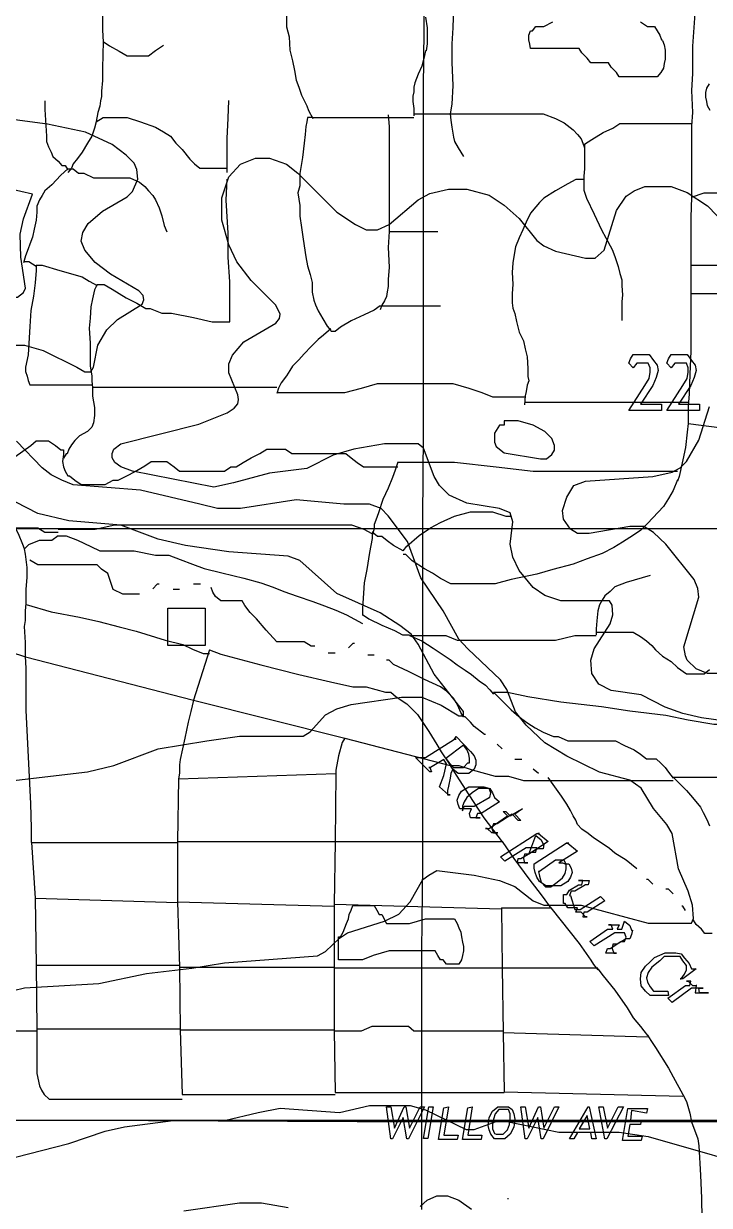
# Model space of a CAD drawing. Extents: x -0.82 to 6.83, y -0.63 to 7.9.
# Drawn here: x 0.054 to 0.463, y 6.364 to 7.069 of the extents above; entities that cross this region are included whole.
import ezdxf

# ---------------------------------------------------------------- set-up
doc = ezdxf.new("R2010")
doc.units = 0
for name, color, linetype in [('Grid', 7, 'CONTINUOUS'), ('Labels', 7, 'CONTINUOUS'), ('roads', 7, 'CONTINUOUS'), ('topo', 7, 'CONTINUOUS'), ('topo_grid', 7, 'CONTINUOUS'), ('water', 7, 'CONTINUOUS'), ('white', 7, 'CONTINUOUS')]:
    doc.layers.add(name, color=color, linetype=linetype)

msp = doc.modelspace()

# ---------------------------------------------------------------- linework, layer by layer
at = {"layer": 'Grid', "color": 1}
for points in [[(0.045704, 6.414713), (0.039377, 6.623496), (0.032523, 6.832834), (0.03674, 7.043204), (0.040958, 7.253045), (0.251861, 7.248283), (0.463291, 7.242991), (0.663648, 7.239816), (0.863478, 7.236112), (0.866642, 7.030504), (0.869277, 6.82487), (0.872441, 6.619236), (0.875077, 6.413602), (0.667866, 6.413602), (0.460654, 6.413602), (0.252915, 6.413602)], [(0.429547, 6.867627), (0.431656, 6.864981), (0.432182, 6.861806), (0.431127, 6.857573), (0.429018, 6.85281), (0.421637, 6.841698), (0.434291, 6.841698), (0.434291, 6.837994), (0.414784, 6.837994), (0.414784, 6.837994), (0.424275, 6.85281), (0.42691, 6.857044), (0.427437, 6.860748), (0.427437, 6.863394), (0.426384, 6.866039), (0.424802, 6.866039), (0.422693, 6.866039), (0.41953, 6.866039), (0.417421, 6.863394), (0.414786, 6.866039), (0.415839, 6.868685), (0.417421, 6.871331), (0.420056, 6.871331), (0.422691, 6.871331), (0.426909, 6.871331)], [(0.452219, 6.867627), (0.454328, 6.864981), (0.454854, 6.861806), (0.453801, 6.857573), (0.451692, 6.85281), (0.444311, 6.841698), (0.456965, 6.841698), (0.456965, 6.837994), (0.437456, 6.837994), (0.437456, 6.837994), (0.446946, 6.85281), (0.449584, 6.857044), (0.45011, 6.860748), (0.45011, 6.863394), (0.449055, 6.866039), (0.447473, 6.866039), (0.445364, 6.866039), (0.4422, 6.866039), (0.440091, 6.863394), (0.437456, 6.866039), (0.438509, 6.868685), (0.440091, 6.871331), (0.442726, 6.871331), (0.445364, 6.871331), (0.449582, 6.871331)], [(0.04834, 5.582731), (0.047285, 5.790984), (0.046758, 5.998709), (0.046231, 6.20646), (0.045704, 6.414713), (0.252915, 6.414713), (0.460654, 6.414713), (0.667866, 6.414713), (0.875078, 6.414713), (0.875604, 6.207518), (0.876131, 6.000825), (0.877187, 5.79363), (0.87824, 5.586938), (0.670501, 5.586938), (0.463289, 5.586938), (0.25555, 5.586938)]]:
    msp.add_lwpolyline(points, close=True, dxfattribs=at)
at = {"layer": 'Labels', "color": 6}
for points in [[(0.311969, 6.643551), (0.320405, 6.634555), (0.322514, 6.63191), (0.32357, 6.629264), (0.32357, 6.626618), (0.322514, 6.623972), (0.319351, 6.621326), (0.316188, 6.621326), (0.313024, 6.621326), (0.309861, 6.623972), (0.308805, 6.621326), (0.308278, 6.61868), (0.307223, 6.613918), (0.306696, 6.611272), (0.306696, 6.608626), (0.307223, 6.608626), (0.308278, 6.608626), (0.307223, 6.608626), (0.301951, 6.613389), (0.304586, 6.620268), (0.306168, 6.627147), (0.304586, 6.629793), (0.296677, 6.62503), (0.296151, 6.62503), (0.296151, 6.62503), (0.295624, 6.62503), (0.295624, 6.62503), (0.296151, 6.62503), (0.297206, 6.622385), (0.296151, 6.622385), (0.287715, 6.630851), (0.28877, 6.630851), (0.290352, 6.630851), (0.291405, 6.630851), (0.292459, 6.630851), (0.293514, 6.630851), (0.310913, 6.641964), (0.311441, 6.641964), (0.311968, 6.641964), (0.311968, 6.641964), (0.311968, 6.641964), (0.311441, 6.641964), (0.310915, 6.641964)], [(0.305642, 6.630375), (0.307751, 6.627729), (0.310386, 6.625083), (0.313021, 6.625083), (0.316185, 6.625083), (0.31882, 6.627729), (0.319873, 6.627729), (0.319873, 6.630375), (0.319347, 6.633021), (0.318291, 6.635667), (0.316182, 6.638313)], [(0.332004, 6.612436), (0.333586, 6.60979), (0.334639, 6.607145), (0.337803, 6.604499), (0.337803, 6.604499), (0.32673, 6.59762), (0.325677, 6.59762), (0.324622, 6.59762), (0.323568, 6.594974), (0.324622, 6.594974), (0.325677, 6.594974), (0.326204, 6.594974), (0.325151, 6.594974), (0.322515, 6.594974), (0.320933, 6.594974), (0.320407, 6.594974), (0.319878, 6.59762), (0.320933, 6.600265), (0.319351, 6.600265), (0.317769, 6.600265), (0.31566, 6.600265), (0.314078, 6.600265), (0.313022, 6.602911), (0.312496, 6.605557), (0.313549, 6.608203), (0.315131, 6.610849), (0.319349, 6.613495), (0.323567, 6.613495), (0.328312, 6.613495)], [(0.316714, 6.601879), (0.318823, 6.601879), (0.322514, 6.601879), (0.331477, 6.607171), (0.332003, 6.607171), (0.33253, 6.609817), (0.33253, 6.609817), (0.331477, 6.612463), (0.328841, 6.612463), (0.32515, 6.612463), (0.321459, 6.609817), (0.318296, 6.607171), (0.316714, 6.604525), (0.315658, 6.601879), (0.315658, 6.599234)], [(0.351512, 6.600318), (0.346767, 6.597143), (0.350457, 6.593439), (0.348875, 6.593439), (0.345184, 6.597143), (0.336221, 6.591323), (0.334639, 6.591323), (0.334112, 6.591323), (0.333056, 6.588677), (0.334112, 6.586031), (0.335165, 6.586031), (0.336747, 6.586031), (0.335165, 6.586031), (0.333056, 6.586031), (0.330421, 6.588677), (0.329895, 6.588677), (0.329368, 6.588677), (0.329368, 6.588677), (0.329895, 6.588677), (0.330948, 6.588677), (0.331474, 6.588677), (0.342546, 6.596085), (0.339911, 6.598731), (0.341493, 6.598731), (0.344128, 6.596085), (0.349401, 6.59926)], [(0.359421, 6.584496), (0.362584, 6.58185), (0.36364, 6.579205), (0.364166, 6.579205), (0.36364, 6.576559), (0.362584, 6.576559), (0.361531, 6.576559), (0.360475, 6.576559), (0.354675, 6.573384), (0.353622, 6.573384), (0.352567, 6.573384), (0.35204, 6.570738), (0.352567, 6.568092), (0.353622, 6.568092), (0.354675, 6.568092), (0.353622, 6.568092), (0.350987, 6.568092), (0.349405, 6.568092), (0.348349, 6.568092), (0.348349, 6.568092), (0.348876, 6.570738), (0.349402, 6.570738), (0.350458, 6.570738), (0.356784, 6.574442), (0.358366, 6.574442), (0.359422, 6.574442), (0.359948, 6.577088), (0.359948, 6.577088), (0.359422, 6.577088), (0.356784, 6.577088), (0.353621, 6.577088), (0.340967, 6.56915), (0.338331, 6.571796), (0.359948, 6.585555), (0.360475, 6.585555), (0.361001, 6.585555), (0.361531, 6.585555), (0.361531, 6.585555), (0.361001, 6.585555), (0.360475, 6.585555), (0.361001, 6.585555), (0.366801, 6.580792), (0.366801, 6.580792), (0.355203, 6.573384)], [(0.37682, 6.567616), (0.378929, 6.567616), (0.380511, 6.56497), (0.38104, 6.562324), (0.379985, 6.559678), (0.378402, 6.557033), (0.374184, 6.554387), (0.369967, 6.554387), (0.365221, 6.554387), (0.361531, 6.557033), (0.359949, 6.559678), (0.358894, 6.562324), (0.358367, 6.56497), (0.358367, 6.567616), (0.377348, 6.579787), (0.377874, 6.579787), (0.378401, 6.579787), (0.37893, 6.579787), (0.37893, 6.579787), (0.378401, 6.579787), (0.377348, 6.579787), (0.378401, 6.579787), (0.384201, 6.575024), (0.384201, 6.575024), (0.373129, 6.568145), (0.375238, 6.568145)], [(0.362584, 6.556556), (0.365219, 6.55391), (0.368383, 6.55391), (0.372074, 6.556556), (0.375237, 6.559202), (0.376819, 6.561848), (0.377346, 6.564494), (0.377346, 6.56714), (0.37629, 6.569785), (0.375237, 6.569785), (0.374181, 6.569785), (0.372602, 6.569785), (0.37102, 6.569785), (0.36153, 6.562906), (0.361001, 6.562906), (0.361001, 6.562906), (0.36153, 6.56026)], [(0.382619, 6.540205), (0.385783, 6.540205), (0.39791, 6.548143), (0.400545, 6.545497), (0.400545, 6.545497), (0.39, 6.538618), (0.388945, 6.538618), (0.387892, 6.538618), (0.387365, 6.535972), (0.387892, 6.535972), (0.388945, 6.535972), (0.39, 6.535972), (0.388945, 6.535972), (0.386309, 6.538618), (0.384201, 6.538618), (0.383674, 6.538618), (0.383148, 6.538618), (0.384201, 6.541263), (0.382092, 6.541263), (0.379983, 6.541263), (0.378401, 6.541263), (0.376819, 6.543909), (0.375763, 6.543909), (0.375763, 6.546555), (0.375763, 6.549201), (0.376819, 6.549201), (0.377872, 6.549201), (0.379454, 6.551847), (0.384726, 6.555022), (0.385782, 6.555022), (0.386835, 6.555022), (0.387364, 6.557668), (0.386835, 6.557668), (0.385782, 6.557668), (0.384726, 6.557668), (0.385782, 6.557668), (0.388417, 6.557668), (0.389999, 6.557668), (0.391052, 6.557668), (0.391052, 6.557668), (0.390526, 6.555022), (0.389473, 6.555022), (0.388944, 6.555022), (0.382617, 6.551318), (0.381037, 6.551318), (0.380508, 6.551318), (0.379455, 6.548672), (0.379455, 6.548672), (0.379981, 6.548672)], [(0.41215, 6.533352), (0.415313, 6.530706), (0.416369, 6.528061), (0.416895, 6.528061), (0.416369, 6.525415), (0.415313, 6.522769), (0.414786, 6.522769), (0.413204, 6.522769), (0.407927, 6.519594), (0.406345, 6.519594), (0.405289, 6.519594), (0.404763, 6.516948), (0.405816, 6.514302), (0.406345, 6.514302), (0.407403, 6.514302), (0.406345, 6.514302), (0.403707, 6.514302), (0.402125, 6.514302), (0.401596, 6.514302), (0.401069, 6.514302), (0.402125, 6.516948), (0.402651, 6.516948), (0.403704, 6.516948), (0.410036, 6.521181), (0.411089, 6.521181), (0.412145, 6.521181), (0.413198, 6.523827), (0.412145, 6.526473), (0.409507, 6.526473), (0.40634, 6.526473), (0.394213, 6.518536), (0.391578, 6.521181), (0.402123, 6.52859), (0.403176, 6.52859), (0.404232, 6.52859), (0.405285, 6.52859), (0.404232, 6.531236), (0.403703, 6.531236), (0.40265, 6.531236), (0.403703, 6.531236), (0.40634, 6.531236), (0.407923, 6.531236), (0.408454, 6.531236), (0.408981, 6.531236), (0.407923, 6.52859), (0.410563, 6.52859)], [(0.445893, 6.513853), (0.448002, 6.511207), (0.450637, 6.508032), (0.452219, 6.504857), (0.453801, 6.504857), (0.454854, 6.504857), (0.446946, 6.499036), (0.445364, 6.499036), (0.445891, 6.499036), (0.447999, 6.501682), (0.449055, 6.504328), (0.449055, 6.506973), (0.446946, 6.509619), (0.445364, 6.512265), (0.443255, 6.512265), (0.438512, 6.512265), (0.435877, 6.512265), (0.433239, 6.509619), (0.428494, 6.505915), (0.426385, 6.50274), (0.425332, 6.499565), (0.425859, 6.496919), (0.427441, 6.494273), (0.429549, 6.491628), (0.432185, 6.491628), (0.435348, 6.491628), (0.437986, 6.491628), (0.438512, 6.488982), (0.434294, 6.488982), (0.430604, 6.488982), (0.42744, 6.488982), (0.424805, 6.491628), (0.422167, 6.494803), (0.421641, 6.499036), (0.422167, 6.50274), (0.424805, 6.506444), (0.42744, 6.50909), (0.430076, 6.511736), (0.436403, 6.514382), (0.439566, 6.514382), (0.44273, 6.514382)], [(0.454329, 6.490649), (0.456964, 6.490649), (0.458546, 6.490649), (0.461182, 6.490649), (0.461708, 6.490649), (0.462235, 6.490649), (0.462235, 6.490649), (0.461179, 6.490649), (0.460126, 6.490649), (0.45907, 6.490649), (0.458017, 6.490649), (0.456962, 6.490649), (0.456435, 6.493294), (0.456435, 6.493294), (0.458017, 6.493294), (0.45907, 6.493294), (0.458544, 6.493294), (0.457491, 6.493294), (0.455382, 6.493294), (0.45222, 6.493294), (0.440621, 6.484828), (0.437986, 6.487474), (0.44853, 6.494882), (0.450112, 6.494882), (0.451168, 6.494882), (0.451694, 6.497528), (0.450639, 6.497528), (0.450112, 6.497528), (0.449059, 6.497528), (0.450112, 6.497528), (0.452747, 6.494882), (0.45433, 6.494882), (0.455385, 6.494882), (0.455385, 6.494882), (0.454859, 6.494882)], [(0.292986, 6.422624), (0.283496, 6.403574), (0.28244, 6.403574), (0.280332, 6.416274), (0.274004, 6.403574), (0.272951, 6.403574), (0.270313, 6.422624), (0.272951, 6.422624), (0.27506, 6.409924), (0.280859, 6.422624), (0.281915, 6.422624), (0.284023, 6.409924), (0.29035, 6.422624)], [(0.295095, 6.403654), (0.29246, 6.403654), (0.295623, 6.422704), (0.298258, 6.422704)], [(0.307222, 6.422624), (0.304584, 6.405691), (0.31302, 6.405691), (0.312494, 6.403045), (0.301422, 6.403045), (0.304585, 6.422095)], [(0.321462, 6.422624), (0.318821, 6.405691), (0.327261, 6.405691), (0.326735, 6.403045), (0.315657, 6.403045), (0.318821, 6.422095)], [(0.345188, 6.421037), (0.346241, 6.418391), (0.346768, 6.415216), (0.346241, 6.410453), (0.344132, 6.40622), (0.34097, 6.403574), (0.336751, 6.403574), (0.334643, 6.403574), (0.332534, 6.40622), (0.331478, 6.408866), (0.330952, 6.411512), (0.331478, 6.416274), (0.333587, 6.419978), (0.336751, 6.422624), (0.340441, 6.422624), (0.343079, 6.422624)], [(0.335697, 6.406273), (0.337279, 6.406273), (0.339914, 6.406273), (0.34255, 6.408919), (0.343605, 6.412094), (0.344132, 6.415798), (0.344132, 6.418444), (0.343079, 6.42109), (0.342023, 6.42109), (0.339914, 6.42109), (0.337279, 6.42109), (0.33517, 6.418444), (0.334115, 6.415269), (0.333588, 6.412094), (0.333588, 6.409448), (0.334644, 6.406802)], [(0.373132, 6.422624), (0.363641, 6.403574), (0.362588, 6.403574), (0.360479, 6.416274), (0.354152, 6.403574), (0.353096, 6.403574), (0.350461, 6.422624), (0.353096, 6.422624), (0.355205, 6.409924), (0.361005, 6.422624), (0.362058, 6.422624), (0.364169, 6.409924), (0.370495, 6.422624)], [(0.391058, 6.422624), (0.395276, 6.403574), (0.392641, 6.403574), (0.392112, 6.407278), (0.384204, 6.407278), (0.382095, 6.403574), (0.37946, 6.403574), (0.390532, 6.422624)], [(0.411621, 6.422624), (0.401603, 6.403574), (0.400547, 6.403574), (0.396858, 6.422624), (0.399493, 6.422624), (0.402128, 6.409924), (0.408455, 6.422624)], [(0.416366, 6.420508), (0.415837, 6.414687), (0.422164, 6.414687), (0.421637, 6.412041), (0.415311, 6.412041), (0.414258, 6.405162), (0.422693, 6.405162), (0.422167, 6.402516), (0.411093, 6.402516), (0.414257, 6.421566), (0.425856, 6.421566), (0.425329, 6.41892)], [(0.390004, 6.417359), (0.385258, 6.409421), (0.391585, 6.409421)]]:
    msp.add_lwpolyline(points, close=True, dxfattribs=at)
at = {"layer": 'roads', "color": 7}
for points in [[(0.214953, 7.153403), (0.21548, 7.149699), (0.214426, 7.142291), (0.213899, 7.132766), (0.212844, 7.122712), (0.212317, 7.113187), (0.211263, 7.105249), (0.210735, 7.095195), (0.210735, 7.087258), (0.210735, 7.079849), (0.210735, 7.076145), (0.210735, 7.071912), (0.210735, 7.06662), (0.212317, 7.060799), (0.212844, 7.052862), (0.214426, 7.046512), (0.21548, 7.040691), (0.216535, 7.03487), (0.218117, 7.030637), (0.219698, 7.025874), (0.22128, 7.022699), (0.222862, 7.019524), (0.223916, 7.016878), (0.226553, 7.012116)], [(0.298787, 7.150758), (0.299314, 7.144937), (0.299314, 7.140703), (0.29984, 7.136999), (0.300369, 7.133295), (0.301422, 7.130649), (0.304058, 7.123241), (0.306166, 7.11742), (0.307222, 7.112128), (0.308804, 7.108424), (0.309331, 7.103133), (0.309857, 7.100487), (0.310384, 7.100487), (0.310384, 7.097841), (0.310913, 7.089903), (0.310384, 7.078262), (0.309857, 7.066091), (0.309331, 7.056566), (0.309331, 7.045453), (0.309857, 7.031695), (0.309331, 7.020583), (0.308275, 7.014762)], [(0.101593, 7.102789), (0.101066, 7.080034), (0.101066, 7.064689), (0.101593, 7.057809)], [(0.454328, 7.086437), (0.454328, 7.077441), (0.452748, 7.055216), (0.452748, 7.038812), (0.452219, 7.028758), (0.452748, 7.015529), (0.452219, 7.007591)], [(0.293512, 7.072441), (0.294565, 7.066091), (0.294565, 7.061328), (0.294565, 7.056566), (0.294038, 7.052333), (0.293512, 7.052333), (0.292985, 7.049687), (0.292456, 7.047041), (0.291403, 7.043337), (0.289294, 7.038574), (0.287185, 7.033283), (0.286659, 7.030637), (0.286659, 7.027991), (0.28613, 7.025345), (0.28613, 7.02217), (0.286659, 7.017937), (0.286659, 7.013703)], [(0.101593, 7.057968), (0.101066, 7.042093), (0.101066, 7.034685), (0.100539, 7.028335), (0.100539, 7.02516), (0.100539, 7.02516), (0.100011, 7.022514), (0.099484, 7.019339), (0.09843, 7.015635), (0.097375, 7.010343)], [(0.101593, 7.057968), (0.105284, 7.055322), (0.111083, 7.052147), (0.115829, 7.049501), (0.118992, 7.049501), (0.121101, 7.049501), (0.124264, 7.049501), (0.126373, 7.049501), (0.128482, 7.049501), (0.1327, 7.052676), (0.137446, 7.055851)], [(0.066794, 7.022646), (0.066794, 7.017355), (0.067321, 7.00783), (0.067848, 7.00148), (0.067848, 6.998305), (0.068903, 6.99513), (0.070485, 6.991955), (0.071539, 6.989309), (0.074703, 6.986663), (0.076812, 6.984017), (0.078921, 6.984017), (0.080502, 6.981371)], [(0.175409, 6.979916), (0.175409, 6.987324), (0.175409, 7.000024), (0.175936, 7.012195), (0.176464, 7.022779)], [(0.097375, 7.009973), (0.101593, 7.012619), (0.104229, 7.012619), (0.10792, 7.012619), (0.115829, 7.012619), (0.123737, 7.009973), (0.1327, 7.006798), (0.137446, 7.004152), (0.141664, 7.001506), (0.144827, 6.997273), (0.148518, 6.993569), (0.153263, 6.987748), (0.155899, 6.985102), (0.159063, 6.982456), (0.161699, 6.982456), (0.166444, 6.982456), (0.171189, 6.982456), (0.175407, 6.982456)], [(0.226553, 7.012619), (0.22339, 7.012619), (0.222862, 7.009973), (0.222335, 7.007327), (0.221808, 7.002564), (0.221281, 6.997273), (0.220226, 6.988806), (0.218644, 6.979281), (0.218644, 6.971873), (0.21759, 6.967639), (0.218644, 6.960231), (0.218644, 6.953881), (0.219699, 6.947002), (0.220753, 6.940123), (0.222335, 6.929539), (0.22339, 6.924248), (0.224971, 6.918956), (0.226026, 6.914194), (0.226026, 6.908373), (0.22708, 6.90361), (0.228135, 6.900964), (0.229717, 6.89726), (0.232353, 6.892498), (0.234989, 6.888264), (0.237098, 6.885619)], [(0.226553, 7.012619), (0.229717, 7.012619), (0.235516, 7.012619), (0.246061, 7.012619), (0.262933, 7.012619), (0.271369, 7.012619), (0.27875, 7.012619), (0.286659, 7.012619)], [(0.27137, 7.014206), (0.271896, 7.007327), (0.271896, 6.953008), (0.271896, 6.944541)], [(0.28666, 7.014735), (0.296151, 7.014735), (0.308277, 7.014735)], [(0.308278, 7.014735), (0.308804, 7.011031), (0.309331, 7.006798), (0.310387, 7.000977), (0.310913, 6.998331), (0.313022, 6.994627), (0.314604, 6.991981), (0.316186, 6.989335)], [(0.308278, 7.014735), (0.314605, 7.014735), (0.332531, 7.014735), (0.349403, 7.014735), (0.363639, 7.014735), (0.37102, 7.012089), (0.376292, 7.009444), (0.381565, 7.00521), (0.3842, 7.002564), (0.386309, 6.999919), (0.387365, 6.997273), (0.388418, 6.994627), (0.388418, 6.991981)], [(0.097375, 7.009973), (0.09632, 7.006269), (0.094739, 7.001506), (0.092103, 6.997273), (0.088939, 6.991981), (0.086303, 6.988277), (0.083667, 6.985102), (0.082612, 6.982456), (0.080503, 6.97981)], [(0.388421, 6.996796), (0.392639, 6.999442), (0.399493, 7.003676), (0.405293, 7.006321), (0.409511, 7.008967), (0.415838, 7.008967), (0.42111, 7.008967), (0.429019, 7.008967), (0.441673, 7.008967), (0.452218, 7.008967)], [(0.452219, 7.007883), (0.452219, 6.998887), (0.452219, 6.975603), (0.452219, 6.96502)], [(0.388421, 6.996796), (0.388421, 6.994151), (0.388421, 6.98833), (0.388421, 6.98198), (0.387895, 6.977746), (0.387895, 6.975101)], [(0.080503, 6.982033), (0.076285, 6.978329), (0.071012, 6.972508), (0.066794, 6.968804), (0.065213, 6.966158), (0.063631, 6.963512), (0.062049, 6.959808), (0.062049, 6.956104), (0.061522, 6.951341), (0.060467, 6.946049), (0.059413, 6.941287), (0.057831, 6.937054), (0.056777, 6.934408), (0.055195, 6.930174), (0.05414, 6.925941)], [(0.080503, 6.982033), (0.083666, 6.982033), (0.08683, 6.979387), (0.089993, 6.979387), (0.095793, 6.976741), (0.100538, 6.976741), (0.106338, 6.976741), (0.110556, 6.976741), (0.11741, 6.976741), (0.12321, 6.974095), (0.126373, 6.971449), (0.128482, 6.968804), (0.131118, 6.966158), (0.1327, 6.963512), (0.134809, 6.958749), (0.136391, 6.953987), (0.137972, 6.948166), (0.139554, 6.944462)], [(0.097902, 6.912976), (0.10212, 6.912976), (0.106865, 6.910331), (0.111083, 6.907685), (0.115301, 6.905039), (0.121628, 6.901864), (0.126901, 6.898689), (0.129537, 6.898689), (0.136391, 6.896043), (0.142191, 6.896043), (0.155372, 6.893397), (0.166444, 6.890751), (0.172771, 6.890751), (0.17488, 6.890751), (0.175935, 6.890751), (0.176462, 6.890751), (0.176989, 6.890751), (0.176989, 6.900276), (0.176989, 6.914564), (0.175935, 6.929381), (0.175935, 6.943668), (0.17488, 6.963247), (0.175407, 6.975947)], [(0.387894, 6.975709), (0.383148, 6.975709), (0.378403, 6.973063), (0.371022, 6.96883), (0.364168, 6.964597), (0.36153, 6.961951), (0.359421, 6.959305), (0.356259, 6.955601), (0.353623, 6.950309), (0.351515, 6.945547), (0.349406, 6.940784), (0.347297, 6.935493), (0.346241, 6.929672), (0.345715, 6.925968), (0.345188, 6.920147), (0.345715, 6.913268), (0.345188, 6.907447), (0.345188, 6.902155), (0.345715, 6.89898), (0.346768, 6.895805), (0.347824, 6.891043), (0.349406, 6.884693), (0.352041, 6.879401), (0.353094, 6.874638), (0.35415, 6.869876), (0.354676, 6.862997), (0.354676, 6.858234), (0.355203, 6.855588), (0.35415, 6.852943), (0.353623, 6.849238), (0.353094, 6.846593), (0.352568, 6.841301)], [(0.387894, 6.975709), (0.387894, 6.972534), (0.387894, 6.969359), (0.389476, 6.964597), (0.394222, 6.955072), (0.39844, 6.945547), (0.401076, 6.940784), (0.404766, 6.933905), (0.406349, 6.929672), (0.408457, 6.923851), (0.409513, 6.919618), (0.410566, 6.915913), (0.410566, 6.912209), (0.411093, 6.906918), (0.410566, 6.902684), (0.410566, 6.896863), (0.410566, 6.891572)], [(0.452219, 6.965152), (0.451692, 6.952981), (0.451692, 6.931815), (0.451692, 6.924406)], [(0.452219, 6.965152), (0.4596, 6.967798), (0.469091, 6.967798), (0.474363, 6.967798), (0.481745, 6.967798), (0.489653, 6.967798), (0.500725, 6.967798), (0.50758, 6.967798)], [(0.271897, 6.944594), (0.27137, 6.935069), (0.271897, 6.923428), (0.27137, 6.916019), (0.27137, 6.911786), (0.270844, 6.908611), (0.270315, 6.905965), (0.269262, 6.903319), (0.267679, 6.900673), (0.266626, 6.898028)], [(0.271897, 6.944594), (0.278224, 6.944594), (0.291405, 6.944594), (0.300896, 6.944594)], [(0.05414, 6.926682), (0.057303, 6.926682), (0.061521, 6.924036)], [(0.061521, 6.924565), (0.061521, 6.92139), (0.060994, 6.913982), (0.05994, 6.906044), (0.058358, 6.897578), (0.057831, 6.888053), (0.056776, 6.871119), (0.055194, 6.863711), (0.055194, 6.861065), (0.056249, 6.858419), (0.056776, 6.855774), (0.057831, 6.853128), (0.05994, 6.853128), (0.062576, 6.853128), (0.068376, 6.853128), (0.077339, 6.853128), (0.089993, 6.853128), (0.095265, 6.853128)], [(0.061521, 6.924565), (0.065212, 6.924565), (0.075757, 6.92139), (0.088938, 6.917686), (0.093156, 6.91504), (0.097901, 6.912394)], [(0.451692, 6.924565), (0.466982, 6.924565), (0.474891, 6.924565), (0.4828, 6.924565), (0.489126, 6.924565), (0.499671, 6.924565), (0.506525, 6.927211), (0.51338, 6.927211), (0.518652, 6.927211), (0.521816, 6.927211), (0.525506, 6.927211), (0.529197, 6.927211), (0.532888, 6.924565), (0.536579, 6.921919)], [(0.451692, 6.924565), (0.451692, 6.915569), (0.451692, 6.907632)], [(0.097902, 6.912976), (0.09632, 6.909801), (0.095266, 6.90451), (0.094212, 6.899747), (0.093684, 6.892868), (0.093157, 6.887047), (0.093684, 6.878051), (0.093684, 6.869056), (0.093684, 6.864293), (0.094739, 6.858472), (0.094739, 6.855297), (0.095266, 6.851593)], [(0.451692, 6.907685), (0.451692, 6.894985), (0.451692, 6.873289), (0.451165, 6.859531), (0.450639, 6.847889), (0.45011, 6.840481)], [(0.451692, 6.907685), (0.459601, 6.907685), (0.477527, 6.907685), (0.495981, 6.907685), (0.511798, 6.907685), (0.518652, 6.907685), (0.524452, 6.907685), (0.526034, 6.907685), (0.528143, 6.905039), (0.530778, 6.902393), (0.533941, 6.899218), (0.535524, 6.896043), (0.537106, 6.893397), (0.538688, 6.890222), (0.54027, 6.887576), (0.543434, 6.884931), (0.546602, 6.882285), (0.548182, 6.882285)], [(0.266625, 6.900303), (0.262934, 6.897657), (0.257134, 6.895011), (0.249225, 6.891307), (0.242899, 6.887603), (0.239735, 6.884957), (0.237099, 6.884957)], [(0.266625, 6.900303), (0.272952, 6.900303), (0.28086, 6.900303), (0.289296, 6.900303), (0.29615, 6.900303), (0.302477, 6.900303)], [(0.237098, 6.886598), (0.23288, 6.882893), (0.229717, 6.880248), (0.225499, 6.876014), (0.221281, 6.871781), (0.218117, 6.868077), (0.214426, 6.864373), (0.212845, 6.861727), (0.210736, 6.858552), (0.207572, 6.854318), (0.205991, 6.851143), (0.204936, 6.847968)], [(0.095266, 6.851805), (0.095266, 6.846513), (0.09632, 6.839634), (0.09632, 6.834871), (0.095793, 6.830638), (0.094738, 6.827992), (0.092102, 6.825346), (0.087357, 6.822701), (0.084721, 6.820055), (0.082612, 6.817409), (0.08103, 6.814763), (0.079976, 6.812117), (0.079448, 6.812117), (0.077866, 6.809471)], [(0.095266, 6.851805), (0.101593, 6.851805), (0.127427, 6.851805), (0.149045, 6.851805), (0.171189, 6.851805), (0.181734, 6.851805), (0.191756, 6.851805), (0.199137, 6.851805), (0.204937, 6.851805)], [(0.204935, 6.848656), (0.20968, 6.848656), (0.216007, 6.848656), (0.223916, 6.848656), (0.228661, 6.848656), (0.234461, 6.848656), (0.240261, 6.848656), (0.245533, 6.848656), (0.255551, 6.851302), (0.265041, 6.853948), (0.271895, 6.853948), (0.279804, 6.853948), (0.286131, 6.853948), (0.290349, 6.853948), (0.296676, 6.853948), (0.301425, 6.853948), (0.309861, 6.853948), (0.319352, 6.851302), (0.32726, 6.848656), (0.333587, 6.84601), (0.341496, 6.84601), (0.347823, 6.84601), (0.349932, 6.84601), (0.352567, 6.84601)], [(0.352567, 6.842835), (0.359422, 6.842835), (0.365748, 6.842835), (0.373657, 6.842835), (0.383148, 6.842835), (0.395801, 6.842835), (0.410037, 6.842835), (0.422164, 6.842835), (0.433236, 6.842835), (0.442726, 6.842835), (0.450112, 6.842835)], [(0.45011, 6.840745), (0.45011, 6.835454), (0.45011, 6.830162)], [(0.45011, 6.830188), (0.449583, 6.824897), (0.448528, 6.815901), (0.446946, 6.808493), (0.444837, 6.798438), (0.443784, 6.795793)], [(0.45011, 6.830188), (0.470145, 6.827543), (0.476472, 6.827543)], [(0.022504, 6.787485), (0.025141, 6.79013), (0.037267, 6.799655), (0.048867, 6.810239), (0.058357, 6.817118), (0.061521, 6.819764), (0.064684, 6.819764), (0.066793, 6.819764), (0.068902, 6.819764), (0.07312, 6.817118), (0.076283, 6.814472), (0.077865, 6.814472)], [(0.077866, 6.814366), (0.077866, 6.81172), (0.077339, 6.807487), (0.077866, 6.804312), (0.078921, 6.801666), (0.080503, 6.79902), (0.081557, 6.79902), (0.084721, 6.796375), (0.088411, 6.793729), (0.091048, 6.793729), (0.095266, 6.793729), (0.098956, 6.793729), (0.102647, 6.793729), (0.107392, 6.796375), (0.110556, 6.796375), (0.116883, 6.79955), (0.121628, 6.802195), (0.126373, 6.804841), (0.130064, 6.807487), (0.131645, 6.807487), (0.134282, 6.807487), (0.137445, 6.807487), (0.139554, 6.807487), (0.143772, 6.804312), (0.146936, 6.801666), (0.152208, 6.801666), (0.156426, 6.801666), (0.160117, 6.801666), (0.165389, 6.801666), (0.168553, 6.801666), (0.171189, 6.801666), (0.173825, 6.801666), (0.17752, 6.804312), (0.180684, 6.804312), (0.184902, 6.806958), (0.189647, 6.809604), (0.194919, 6.81225), (0.199137, 6.814895), (0.202828, 6.814895), (0.207046, 6.814895), (0.210209, 6.814895), (0.2139, 6.81225), (0.2197, 6.81225), (0.223391, 6.81225), (0.228136, 6.81225), (0.231826, 6.81225), (0.236044, 6.81225), (0.239735, 6.81225), (0.242371, 6.81225), (0.246062, 6.81225), (0.249226, 6.809604), (0.252916, 6.806958), (0.256607, 6.804312), (0.259243, 6.804312), (0.261352, 6.804312), (0.262934, 6.804312), (0.267152, 6.804312), (0.272424, 6.804312), (0.27717, 6.804312)], [(0.27717, 6.806984), (0.275588, 6.802222), (0.274006, 6.797989), (0.27137, 6.791639), (0.268207, 6.784759), (0.265571, 6.776822), (0.263989, 6.772589), (0.262935, 6.769943), (0.262935, 6.767297), (0.26188, 6.763593)], [(0.27717, 6.806984), (0.281388, 6.806984), (0.288242, 6.806984), (0.297732, 6.806984), (0.310913, 6.806984), (0.335694, 6.804339), (0.357838, 6.801693), (0.376296, 6.801693), (0.392641, 6.801693), (0.405822, 6.801693), (0.420057, 6.801693), (0.433766, 6.801693), (0.439565, 6.801693), (0.443783, 6.801693)], [(0.443783, 6.796454), (0.441148, 6.790104), (0.43851, 6.785341), (0.435347, 6.780579), (0.425857, 6.770525), (0.421639, 6.766291), (0.415312, 6.762058), (0.411094, 6.759412), (0.405821, 6.756237), (0.398967, 6.752533), (0.390004, 6.749358), (0.381568, 6.746183), (0.369441, 6.743008), (0.359951, 6.740362), (0.344656, 6.737187), (0.335166, 6.734541), (0.327257, 6.734541), (0.321458, 6.734541), (0.31724, 6.734541), (0.311967, 6.734541), (0.308804, 6.734541), (0.302477, 6.737716), (0.297732, 6.740891), (0.292986, 6.743537), (0.285605, 6.7483), (0.281914, 6.752004), (0.280332, 6.752004)], [(0.280333, 6.754253), (0.282442, 6.756899), (0.289823, 6.763249), (0.296678, 6.768011), (0.302477, 6.771186), (0.310913, 6.77489), (0.320404, 6.777536), (0.325676, 6.777536), (0.333585, 6.777536), (0.341493, 6.77489), (0.344657, 6.77489)], [(0.054667, 6.755311), (0.053612, 6.757957), (0.050976, 6.764307), (0.048867, 6.76854)], [(0.048867, 6.767985), (0.05783, 6.767985), (0.062576, 6.767985), (0.066793, 6.765339), (0.070484, 6.765339), (0.074702, 6.765339)], [(0.261879, 6.764281), (0.257134, 6.766926), (0.249752, 6.769572), (0.241316, 6.769572), (0.22919, 6.769572), (0.219699, 6.769572), (0.207573, 6.769572), (0.195973, 6.769572), (0.183847, 6.769572), (0.175411, 6.769572), (0.16328, 6.769572), (0.149044, 6.769572), (0.135336, 6.769572), (0.119518, 6.769572), (0.108446, 6.769572), (0.096847, 6.766926), (0.087884, 6.766926), (0.084193, 6.766926), (0.081557, 6.766926), (0.074703, 6.766926)], [(0.054667, 6.755311), (0.057303, 6.757957), (0.06363, 6.760603), (0.067848, 6.760603), (0.071011, 6.760603), (0.074702, 6.763249)], [(0.074703, 6.763222), (0.079448, 6.763222), (0.086302, 6.760576), (0.094211, 6.756872), (0.099483, 6.754226), (0.104228, 6.754226), (0.109501, 6.754226), (0.120046, 6.754226), (0.1327, 6.751581), (0.140608, 6.751581), (0.147462, 6.748935), (0.154844, 6.746289), (0.161698, 6.743643), (0.172247, 6.740997), (0.185428, 6.737822), (0.195446, 6.735176), (0.202828, 6.732531), (0.209154, 6.729885), (0.217063, 6.727239), (0.226554, 6.724064), (0.233408, 6.721418), (0.240262, 6.718772), (0.246589, 6.716126), (0.251334, 6.713481), (0.256079, 6.710835)], [(0.261879, 6.764281), (0.261879, 6.761635), (0.260297, 6.753168), (0.258715, 6.743114), (0.257134, 6.735176), (0.256079, 6.719831), (0.256079, 6.715597)], [(0.280333, 6.754253), (0.274533, 6.757428), (0.270843, 6.760074), (0.267679, 6.76272), (0.265044, 6.76272), (0.26188, 6.765365)], [(0.055721, 6.722106), (0.055721, 6.725281), (0.055721, 6.731102), (0.056248, 6.73851), (0.056248, 6.744331), (0.055721, 6.749094), (0.055194, 6.752269), (0.054667, 6.755444)], [(0.427438, 6.739516), (0.413202, 6.735282), (0.406348, 6.732636), (0.403713, 6.729991), (0.400548, 6.727345), (0.398969, 6.724699), (0.397387, 6.722053), (0.396331, 6.718349), (0.395804, 6.712528), (0.395278, 6.707766), (0.395278, 6.704061)], [(0.055194, 6.690991), (0.055194, 6.699458), (0.054667, 6.708983), (0.055194, 6.712687), (0.055194, 6.715333), (0.055194, 6.718508), (0.055721, 6.722741)], [(0.055721, 6.722106), (0.070484, 6.717873), (0.087356, 6.714698), (0.098955, 6.712052), (0.111082, 6.708877), (0.1211, 6.706231), (0.138499, 6.700939), (0.149048, 6.698294), (0.154848, 6.695648), (0.161175, 6.693002), (0.164865, 6.693002)], [(0.256079, 6.716312), (0.25977, 6.713666), (0.267679, 6.709962), (0.27506, 6.706787), (0.279805, 6.704141), (0.281914, 6.704141), (0.284023, 6.704141)], [(0.01565, 6.703135), (0.037267, 6.696785), (0.055193, 6.690965)], [(0.284024, 6.703638), (0.288769, 6.703638), (0.297205, 6.703638), (0.305641, 6.703638), (0.312495, 6.700992), (0.318295, 6.700992), (0.326204, 6.700992), (0.333058, 6.700992), (0.33833, 6.700992), (0.345185, 6.700992), (0.352566, 6.700992), (0.35942, 6.700992), (0.37102, 6.700992), (0.382623, 6.703638), (0.391587, 6.703638), (0.395277, 6.703638)], [(0.284024, 6.703638), (0.291406, 6.700463), (0.29826, 6.69623), (0.303532, 6.692526), (0.308277, 6.689351), (0.312495, 6.686176), (0.317241, 6.683001), (0.320931, 6.680355), (0.325676, 6.676651), (0.329367, 6.674005), (0.332002, 6.671359), (0.334111, 6.668713)], [(0.395275, 6.705755), (0.402656, 6.705755), (0.408983, 6.705755), (0.41531, 6.705755), (0.417419, 6.705755), (0.421637, 6.703109), (0.425328, 6.700463), (0.428491, 6.697817), (0.4306, 6.695171), (0.434818, 6.691467), (0.44009, 6.688292), (0.443781, 6.684588), (0.449053, 6.680884), (0.454326, 6.680884), (0.456962, 6.680884), (0.459597, 6.680884), (0.46276, 6.68353)], [(0.058885, 6.580263), (0.058885, 6.58873), (0.058358, 6.603546), (0.055722, 6.658924), (0.055722, 6.667919), (0.055722, 6.684324), (0.055194, 6.691203)], [(0.055194, 6.690991), (0.155375, 6.665062)], [(0.164864, 6.695224), (0.155373, 6.665168)], [(0.164864, 6.695224), (0.171718, 6.692579), (0.195444, 6.686229), (0.218115, 6.680408), (0.237096, 6.676174), (0.250277, 6.672999), (0.258186, 6.672999), (0.26979, 6.669824), (0.272953, 6.669824), (0.276117, 6.667179), (0.282444, 6.662945), (0.285079, 6.660299), (0.28877, 6.656595), (0.295624, 6.646541), (0.300369, 6.638604), (0.303005, 6.63437), (0.308277, 6.626433)], [(0.334113, 6.669904), (0.342549, 6.669904), (0.354676, 6.667258), (0.374184, 6.664083), (0.398437, 6.661437), (0.415309, 6.658791), (0.43693, 6.656145), (0.450112, 6.6535), (0.465402, 6.650854), (0.475947, 6.650854), (0.485964, 6.650854), (0.499145, 6.650854), (0.519181, 6.650854), (0.527089, 6.650854), (0.533416, 6.650854)], [(0.334113, 6.669904), (0.342022, 6.661966), (0.344657, 6.65932), (0.347822, 6.656675), (0.350984, 6.654029), (0.354676, 6.651383), (0.358894, 6.648737), (0.363639, 6.646091), (0.369966, 6.643445), (0.372601, 6.643445), (0.378401, 6.6408), (0.382092, 6.6408), (0.389473, 6.6408), (0.394218, 6.6408), (0.397909, 6.6408), (0.402654, 6.6408), (0.406872, 6.6408), (0.412145, 6.638154), (0.417944, 6.635508), (0.421635, 6.632862), (0.425326, 6.630216), (0.42744, 6.630216), (0.429022, 6.630216), (0.431131, 6.630216), (0.433766, 6.62757), (0.436401, 6.624925), (0.43851, 6.622279), (0.441148, 6.618575)], [(0.155373, 6.665168), (0.153792, 6.658289), (0.15221, 6.651939), (0.150101, 6.642414), (0.147465, 6.629714), (0.146937, 6.626539), (0.146937, 6.621776), (0.14641, 6.618072)], [(0.155373, 6.665168), (0.245532, 6.642414)], [(0.245534, 6.642493), (0.243953, 6.639847), (0.241844, 6.63191), (0.240262, 6.623443), (0.240262, 6.620797)], [(0.245534, 6.642493), (0.308277, 6.626089)], [(0.308278, 6.626142), (0.311969, 6.620321), (0.31935, 6.608679), (0.328313, 6.594921), (0.339385, 6.580633)], [(0.308278, 6.626142), (0.31355, 6.626142), (0.321459, 6.623496), (0.335167, 6.619792), (0.343076, 6.619792), (0.352039, 6.617146), (0.358366, 6.617146), (0.364166, 6.617146), (0.369966, 6.617146), (0.379456, 6.617146), (0.393164, 6.617146), (0.411095, 6.617146), (0.42744, 6.617146), (0.441148, 6.617146)], [(0.14641, 6.618231), (0.145882, 6.580792)], [(0.14641, 6.618231), (0.240264, 6.621406)], [(0.240261, 6.621406), (0.239734, 6.580792)], [(0.441147, 6.619289), (0.449055, 6.611351), (0.452746, 6.607118), (0.457491, 6.601297), (0.459073, 6.598122), (0.461182, 6.593889), (0.462764, 6.590185)], [(0.441147, 6.619289), (0.492289, 6.619289), (0.494927, 6.613997), (0.501254, 6.60606), (0.512853, 6.594418), (0.522871, 6.584364), (0.532361, 6.577485), (0.541329, 6.569018), (0.551346, 6.562139), (0.559782, 6.554731), (0.568745, 6.546264), (0.575072, 6.540443), (0.586672, 6.52986), (0.60038, 6.516101), (0.604071, 6.512397)], [(0.058885, 6.580263), (0.145881, 6.580263)], [(0.058885, 6.580263), (0.060994, 6.547058)], [(0.145882, 6.580792), (0.145882, 6.544941)], [(0.145882, 6.580792), (0.239732, 6.580792), (0.239205, 6.54338)], [(0.239734, 6.580792), (0.339388, 6.580792)], [(0.339386, 6.580792), (0.34624, 6.570738), (0.355203, 6.558567), (0.360476, 6.551688), (0.363639, 6.547455), (0.368384, 6.541105)], [(0.060994, 6.547058), (0.061521, 6.507), (0.062049, 6.469032)], [(0.060994, 6.547058), (0.145881, 6.544412)], [(0.145882, 6.544941), (0.239205, 6.542295)], [(0.145882, 6.544941), (0.146937, 6.505941)], [(0.239207, 6.54338), (0.239207, 6.505412)], [(0.239207, 6.54338), (0.338861, 6.540734)], [(0.338859, 6.541263), (0.339386, 6.505412)], [(0.338859, 6.541263), (0.368384, 6.541263)], [(0.368385, 6.541263), (0.385257, 6.520097), (0.392111, 6.510043), (0.393693, 6.507397), (0.396328, 6.504222)], [(0.061521, 6.507), (0.146935, 6.507)], [(0.146937, 6.505941), (0.147464, 6.468503)], [(0.146937, 6.505941), (0.239205, 6.505941)], [(0.239207, 6.505412), (0.239207, 6.467974)], [(0.239207, 6.505412), (0.339388, 6.505412)], [(0.339386, 6.505412), (0.339913, 6.466915), (0.340439, 6.431594)], [(0.339386, 6.505412), (0.396328, 6.505412)], [(0.39633, 6.504883), (0.399493, 6.50065), (0.406348, 6.492183), (0.413729, 6.4816), (0.41742, 6.475779), (0.421638, 6.470487), (0.423747, 6.467841), (0.425855, 6.465196)], [(0.239207, 6.467974), (0.245007, 6.467974), (0.250279, 6.467974), (0.255552, 6.467974), (0.261879, 6.47062), (0.267678, 6.47062), (0.272951, 6.47062), (0.275586, 6.47062), (0.278222, 6.47062), (0.280857, 6.47062), (0.283495, 6.47062), (0.286658, 6.467974), (0.290349, 6.467974), (0.293512, 6.467974), (0.297203, 6.467974), (0.301421, 6.467974), (0.307221, 6.467974), (0.315657, 6.467974), (0.32462, 6.467974), (0.33306, 6.467974), (0.339914, 6.467974)], [(0.039904, 6.467974), (0.062048, 6.467974)], [(0.062049, 6.469032), (0.062049, 6.460565), (0.062049, 6.442574), (0.06363, 6.435165), (0.064685, 6.43252), (0.066267, 6.429874), (0.06943, 6.427228), (0.072066, 6.427228), (0.075757, 6.427228), (0.084193, 6.427228), (0.107919, 6.427228), (0.137972, 6.427228), (0.148517, 6.427228)], [(0.062049, 6.469032), (0.147462, 6.469032)], [(0.147464, 6.468503), (0.239205, 6.468503)], [(0.147464, 6.468503), (0.148519, 6.430006)], [(0.239207, 6.467974), (0.239734, 6.431064)], [(0.339913, 6.466915), (0.425854, 6.46427)], [(0.425856, 6.465328), (0.427965, 6.462153), (0.4306, 6.45792), (0.438509, 6.445749), (0.441144, 6.440457), (0.446944, 6.429874)], [(0.148519, 6.430006), (0.239732, 6.430006)], [(0.239734, 6.431064), (0.340442, 6.431064)], [(0.340441, 6.431594), (0.446949, 6.428948)], [(0.446946, 6.430006), (0.449055, 6.425773), (0.451164, 6.418894), (0.452219, 6.413602), (0.45591, 6.403548), (0.456437, 6.399314), (0.45749, 6.381852), (0.458016, 6.368094), (0.458543, 6.343752), (0.459069, 6.327348), (0.459069, 6.318881), (0.459069, 6.315177)]]:
    msp.add_lwpolyline(points, dxfattribs=at)
msp.add_lwpolyline([(0.140083, 6.719989), (0.162227, 6.719989), (0.162227, 6.697764), (0.140083, 6.697764)], close=True, dxfattribs=at)
at = {"layer": 'topo', "color": 2}
for points in [[(0.044649, 6.876914), (0.054666, 6.876914), (0.065738, 6.873739), (0.085774, 6.863685), (0.090519, 6.861039), (0.09421, 6.861039), (0.095791, 6.863685), (0.098428, 6.876914), (0.1037, 6.88591), (0.110027, 6.89226), (0.124794, 6.901255), (0.125849, 6.903901), (0.125322, 6.906547), (0.122685, 6.909193), (0.105809, 6.919247), (0.096846, 6.926126), (0.090519, 6.933535), (0.08841, 6.938826), (0.089465, 6.944118), (0.092628, 6.94941), (0.101064, 6.956818), (0.115827, 6.965285), (0.11899, 6.96846), (0.122158, 6.975868), (0.121626, 6.981689), (0.120045, 6.985393), (0.115299, 6.990155), (0.106864, 6.996505), (0.091046, 7.003914), (0.068375, 7.008676), (0.048867, 7.011322)], [(0.478055, 6.651912), (0.45802, 6.654558), (0.446948, 6.657204), (0.436398, 6.660908), (0.422163, 6.668316), (0.404237, 6.670962), (0.396855, 6.674666), (0.392637, 6.681016), (0.39211, 6.688954), (0.394219, 6.695833), (0.403709, 6.71065), (0.405291, 6.715941), (0.404765, 6.721762), (0.403182, 6.724408), (0.400547, 6.724408), (0.384202, 6.724408), (0.374184, 6.724408), (0.364694, 6.727583), (0.35784, 6.732345), (0.349404, 6.7424), (0.345713, 6.750337), (0.344131, 6.758275), (0.345713, 6.771504), (0.344131, 6.776795), (0.337804, 6.779441), (0.318296, 6.782616), (0.307751, 6.787379), (0.301951, 6.7932), (0.298787, 6.798491), (0.292461, 6.815425), (0.289297, 6.81807), (0.284552, 6.81807), (0.269263, 6.81807), (0.250805, 6.814895), (0.238678, 6.811191), (0.222861, 6.803254), (0.200716, 6.800608), (0.179099, 6.794787), (0.1675, 6.792141), (0.118993, 6.801666), (0.112139, 6.804312), (0.108448, 6.806958), (0.106867, 6.809604), (0.106867, 6.81225), (0.107921, 6.814895), (0.112139, 6.81807), (0.158537, 6.829712), (0.175409, 6.836591), (0.179627, 6.839237), (0.181736, 6.841883), (0.182263, 6.844529), (0.181736, 6.847175), (0.176463, 6.860404), (0.176463, 6.865695), (0.178572, 6.870987), (0.185426, 6.878925), (0.204407, 6.890037), (0.206516, 6.892683), (0.207043, 6.895329), (0.204407, 6.90062), (0.189644, 6.915437), (0.181208, 6.92655), (0.176463, 6.936604), (0.172245, 6.95142), (0.172245, 6.96465), (0.176463, 6.97735), (0.183317, 6.984758), (0.19228, 6.988462), (0.200716, 6.988462), (0.210734, 6.984758), (0.217588, 6.979466), (0.240787, 6.956183), (0.251864, 6.948775), (0.25819, 6.9456), (0.265045, 6.9456), (0.271899, 6.948775), (0.289298, 6.963591), (0.296152, 6.967295), (0.307224, 6.969941), (0.318296, 6.969941), (0.331478, 6.966237), (0.340441, 6.960416), (0.349404, 6.952479), (0.359949, 6.93925), (0.364167, 6.936075), (0.371021, 6.9329), (0.388947, 6.928666), (0.394747, 6.928666), (0.400019, 6.933429), (0.407401, 6.957241), (0.413201, 6.965708), (0.417946, 6.968883), (0.424273, 6.971529), (0.431127, 6.971529), (0.440094, 6.971529), (0.449585, 6.967825), (0.461712, 6.959887), (0.478583, 6.942425)], [(0.038322, 6.905542), (0.050449, 6.905542), (0.05414, 6.908188), (0.055194, 6.910833), (0.052558, 6.929354), (0.052031, 6.943113), (0.05414, 6.952108), (0.059412, 6.966925), (0.038322, 6.971688)], [(0.470671, 6.681096), (0.461708, 6.681096), (0.454854, 6.683741), (0.449581, 6.689033), (0.448528, 6.691679), (0.447472, 6.696971), (0.456436, 6.726472), (0.45591, 6.731763), (0.453801, 6.737055), (0.436929, 6.758222), (0.429548, 6.765101), (0.423748, 6.768805), (0.415312, 6.768805), (0.391059, 6.764572), (0.384205, 6.764572), (0.379987, 6.767218), (0.375769, 6.773038), (0.375242, 6.77833), (0.377878, 6.786268), (0.382096, 6.793147), (0.38895, 6.795793), (0.429021, 6.798438), (0.44062, 6.801084), (0.445365, 6.80373), (0.449056, 6.807434), (0.456437, 6.820134), (0.462765, 6.840243)], [(0.041485, 6.490437), (0.054666, 6.493612), (0.098955, 6.496258), (0.127431, 6.502079), (0.15432, 6.505254), (0.173828, 6.508429), (0.229189, 6.512662), (0.233934, 6.515308), (0.24237, 6.523245), (0.247115, 6.52642), (0.26926, 6.533299), (0.277695, 6.537533), (0.28455, 6.544941), (0.291931, 6.55817), (0.295622, 6.560816), (0.300367, 6.563462), (0.322516, 6.560816), (0.337806, 6.557641), (0.346769, 6.553937), (0.357841, 6.54547), (0.364168, 6.542824), (0.379985, 6.542824), (0.386312, 6.542824), (0.426383, 6.532241), (0.446418, 6.532241), (0.452218, 6.532241), (0.453271, 6.534887), (0.452744, 6.542824), (0.450109, 6.551291), (0.444309, 6.56452), (0.440619, 6.585687), (0.437455, 6.590979), (0.429546, 6.600504), (0.422165, 6.612674), (0.415311, 6.617437), (0.397384, 6.622199), (0.377876, 6.631724), (0.364695, 6.639662), (0.353623, 6.650245), (0.347296, 6.658183), (0.342024, 6.671412), (0.338333, 6.677233), (0.318825, 6.695754), (0.313552, 6.701574), (0.304058, 6.718508), (0.290877, 6.738087), (0.282968, 6.759783), (0.271368, 6.775129), (0.26715, 6.779362), (0.260296, 6.782008), (0.245006, 6.782008), (0.216535, 6.784654), (0.183319, 6.779362), (0.16961, 6.779362), (0.159065, 6.782008), (0.12374, 6.790474), (0.083665, 6.793649), (0.076811, 6.796295), (0.070484, 6.79947), (0.065211, 6.803704), (0.049921, 6.819579)], [(0.043067, 6.616617), (0.092101, 6.622438), (0.107919, 6.626142), (0.134285, 6.636196), (0.163284, 6.640958), (0.182792, 6.643604), (0.220753, 6.643604), (0.224971, 6.64625), (0.233935, 6.656304), (0.240789, 6.660008), (0.249225, 6.662654), (0.279278, 6.666888), (0.28455, 6.666888), (0.291404, 6.666888), (0.303004, 6.662125), (0.313549, 6.655775), (0.316184, 6.655775), (0.316184, 6.658421), (0.314075, 6.661067), (0.298785, 6.680646), (0.289294, 6.698638), (0.285076, 6.704458), (0.278222, 6.70975), (0.266624, 6.717158), (0.240789, 6.7288), (0.218643, 6.748379), (0.211789, 6.751025), (0.176464, 6.753671), (0.150629, 6.757375), (0.134285, 6.761079), (0.112137, 6.769546), (0.081028, 6.772192), (0.062576, 6.776425), (0.049393, 6.783304)], [(0.041484, 6.39061), (0.081032, 6.400664), (0.102649, 6.408072), (0.114248, 6.410718), (0.143247, 6.414422), (0.173827, 6.414422), (0.193862, 6.419185), (0.207043, 6.42183), (0.242369, 6.419185), (0.260299, 6.423418), (0.273481, 6.423418), (0.284553, 6.423418), (0.293516, 6.420772), (0.317769, 6.40913), (0.322514, 6.40913), (0.335695, 6.413893), (0.342022, 6.413893), (0.37313, 6.407543), (0.408983, 6.407543), (0.426382, 6.404897), (0.503891, 6.382672)], [(0.149574, 6.360526), (0.182791, 6.365289), (0.195972, 6.365289), (0.211789, 6.362643)], [(0.290352, 6.363172), (0.29457, 6.366876), (0.30037, 6.369522), (0.306697, 6.369522), (0.313551, 6.366876), (0.320932, 6.361585)]]:
    msp.add_lwpolyline(points, dxfattribs=at)
msp.add_lwpolyline([(0.340442, 6.82913), (0.337804, 6.82913), (0.334641, 6.824368), (0.334641, 6.819076), (0.335694, 6.81643), (0.34044, 6.812726), (0.362057, 6.809022), (0.365747, 6.809022), (0.368911, 6.811668), (0.370494, 6.814313), (0.370494, 6.816959), (0.368911, 6.821193), (0.364693, 6.825426), (0.357839, 6.82913), (0.348875, 6.831776), (0.342551, 6.831776), (0.340442, 6.831776), (0.340442, 6.82913)], close=True, dxfattribs=at)
at = {"layer": 'topo_grid', "color": 7}
for points in [[(0.291402, 6.361479), (0.291402, 6.412623), (0.291402, 6.464296), (0.291402, 6.515943), (0.291928, 6.567087), (0.291928, 6.61876), (0.291928, 6.669904), (0.291928, 6.721577), (0.291928, 6.77325), (0.292457, 6.824394), (0.292457, 6.876067), (0.292457, 6.927211), (0.292457, 6.978884), (0.292457, 7.030531), (0.292984, 7.081675), (0.292984, 7.133348), (0.292984, 7.184492), (0.292984, 7.225635)], [(0.038322, 6.767456), (0.074702, 6.767456), (0.112137, 6.767456), (0.149048, 6.767456), (0.186482, 6.767456), (0.22339, 6.767456), (0.260824, 6.767456), (0.298258, 6.767456), (0.33517, 6.767456), (0.372604, 6.767456), (0.409512, 6.767456), (0.446946, 6.767456), (0.48438, 6.767456), (0.521292, 6.767456), (0.558726, 6.767456), (0.595634, 6.767456), (0.633068, 6.767456), (0.669975, 6.767456), (0.707414, 6.767456), (0.744848, 6.767456), (0.781755, 6.767456), (0.81919, 6.767456)]]:
    msp.add_lwpolyline(points, dxfattribs=at)
at = {"layer": 'water', "color": 4}
for points in [[(0.12321, 6.72843), (0.113193, 6.72843), (0.107393, 6.731075), (0.10423, 6.7406), (0.100539, 6.743246), (0.097903, 6.745892), (0.093685, 6.745892), (0.08894, 6.745892), (0.081558, 6.745892), (0.068904, 6.745892), (0.062577, 6.745892), (0.057832, 6.748538)], [(0.13481, 6.734224), (0.133756, 6.734224), (0.13112, 6.731578)], [(0.146937, 6.731075), (0.145882, 6.731075), (0.143246, 6.731075), (0.143246, 6.731075)], [(0.159591, 6.734224), (0.157482, 6.734224), (0.1559, 6.734224), (0.155373, 6.734224)], [(0.227608, 6.697315), (0.22708, 6.697315), (0.225499, 6.697315), (0.221281, 6.69996), (0.215481, 6.69996), (0.208627, 6.69996), (0.204936, 6.69996), (0.198609, 6.70684), (0.192809, 6.713719), (0.189119, 6.717423), (0.185955, 6.721656), (0.184374, 6.724302), (0.182265, 6.724302), (0.176465, 6.724302), (0.17172, 6.724302), (0.168556, 6.726948), (0.166974, 6.729594), (0.16592, 6.73224)], [(0.251334, 6.698902), (0.25028, 6.698902), (0.247643, 6.696256)], [(0.239734, 6.693108), (0.237098, 6.693108), (0.235516, 6.693108)], [(0.262934, 6.692049), (0.262407, 6.692049), (0.260298, 6.692049), (0.259243, 6.692049)], [(0.329368, 6.64461), (0.328841, 6.64461), (0.322514, 6.649372), (0.320406, 6.652018), (0.317242, 6.655193), (0.316188, 6.655193), (0.314606, 6.657839), (0.313553, 6.660485), (0.311971, 6.66366), (0.310389, 6.666305), (0.306171, 6.670539), (0.302481, 6.673185), (0.29299, 6.677418), (0.2835, 6.68218), (0.274537, 6.686414), (0.271899, 6.68906), (0.270317, 6.68906)], [(0.339386, 6.636169), (0.336222, 6.638815), (0.336222, 6.638815)], [(0.350986, 6.629846), (0.348877, 6.629846), (0.346768, 6.629846)], [(0.361004, 6.621406), (0.361004, 6.621406), (0.35784, 6.624051)], [(0.419529, 6.564467), (0.413202, 6.569759), (0.406348, 6.573992), (0.403185, 6.576638), (0.399494, 6.579284), (0.393694, 6.582988), (0.390531, 6.585634), (0.38684, 6.58828), (0.384205, 6.590926), (0.383149, 6.593571), (0.381569, 6.596217), (0.379987, 6.599392), (0.377878, 6.603096), (0.374714, 6.607859), (0.366806, 6.618971)], [(0.42902, 6.555498), (0.426382, 6.558144), (0.425329, 6.558144)], [(0.441147, 6.549704), (0.438509, 6.552349), (0.436927, 6.552349)], [(0.448528, 6.539676), (0.446946, 6.542322), (0.446419, 6.542322)], [(0.464346, 6.52597), (0.460128, 6.52597), (0.458019, 6.528616), (0.454855, 6.531262), (0.453276, 6.533908)], [(0.343077, 6.367803), (0.34255, 6.367803)]]:
    msp.add_lwpolyline(points, dxfattribs=at)
at = {"layer": 'white', "color": 7}
for points in [[(0.43482, 7.058524), (0.435873, 7.055878), (0.436402, 7.052703), (0.436402, 7.050057), (0.436402, 7.047411), (0.435873, 7.044765), (0.435346, 7.04212), (0.433764, 7.039474), (0.431656, 7.036828), (0.42902, 7.036828), (0.426912, 7.036828), (0.423748, 7.036828), (0.421111, 7.036828), (0.418475, 7.036828), (0.41584, 7.036828), (0.413205, 7.036828), (0.411096, 7.036828), (0.408987, 7.036828), (0.407405, 7.039474), (0.404242, 7.042649), (0.40266, 7.045295), (0.400551, 7.045295), (0.398442, 7.045295), (0.396334, 7.045295), (0.393698, 7.045295), (0.392116, 7.045295), (0.390007, 7.04794), (0.386843, 7.051115), (0.385261, 7.053761), (0.383152, 7.053761), (0.381044, 7.053761), (0.378408, 7.053761), (0.375771, 7.053761), (0.373135, 7.053761), (0.367335, 7.053761), (0.3647, 7.053761), (0.362065, 7.053761), (0.359956, 7.053761), (0.357847, 7.053761), (0.356265, 7.053761), (0.355738, 7.056407), (0.355212, 7.059053), (0.355212, 7.061699), (0.356265, 7.064345), (0.357321, 7.064345), (0.359429, 7.06699), (0.361538, 7.06699), (0.364173, 7.06699), (0.369445, 7.069636)], [(0.421642, 7.069636), (0.42586, 7.06699), (0.427969, 7.06699), (0.430078, 7.06699), (0.43166, 7.064345), (0.433242, 7.061699), (0.434298, 7.059053), (0.434819, 7.059053), (0.434819, 7.059053)], [(0.463295, 7.016878), (0.461712, 7.019524), (0.461186, 7.02217), (0.460659, 7.024816), (0.460659, 7.027462), (0.461186, 7.030108), (0.462768, 7.032753)]]:
    msp.add_lwpolyline(points, dxfattribs=at)
msp.add_lwpolyline([(0.270315, 6.532003), (0.272424, 6.532003), (0.275588, 6.532003), (0.278223, 6.532003), (0.281387, 6.532003), (0.284022, 6.532003), (0.293512, 6.534649), (0.296147, 6.534649), (0.299311, 6.534649), (0.301947, 6.534649), (0.304582, 6.534649), (0.30722, 6.534649), (0.309329, 6.534649), (0.310911, 6.534649), (0.312493, 6.532003), (0.313546, 6.529357), (0.314602, 6.526711), (0.315128, 6.524065), (0.315657, 6.52089), (0.316184, 6.518245), (0.316184, 6.515599), (0.315657, 6.512953), (0.315128, 6.510307), (0.313546, 6.507661), (0.311964, 6.507661), (0.309859, 6.507661), (0.30775, 6.507661), (0.306168, 6.507661), (0.304059, 6.510307), (0.302477, 6.510307), (0.300897, 6.512953), (0.299315, 6.515599), (0.297206, 6.515599), (0.295098, 6.515599), (0.292462, 6.515599), (0.289825, 6.515599), (0.287189, 6.515599), (0.284027, 6.515599), (0.281391, 6.515599), (0.278227, 6.515599), (0.2719, 6.515599), (0.26241, 6.512953), (0.256083, 6.510307), (0.253447, 6.510307), (0.25028, 6.510307), (0.247644, 6.510307), (0.245008, 6.510307), (0.242371, 6.510307), (0.241844, 6.510307), (0.241844, 6.524065), (0.242899, 6.524065), (0.24448, 6.526711), (0.245535, 6.529357), (0.246589, 6.532003), (0.247644, 6.534649), (0.248171, 6.537295), (0.249226, 6.53994), (0.25028, 6.542586), (0.251862, 6.542586), (0.253444, 6.542586), (0.255552, 6.542586), (0.257661, 6.542586), (0.259243, 6.542586), (0.261352, 6.542586), (0.262934, 6.542586), (0.264516, 6.53994), (0.266097, 6.537295), (0.267679, 6.537295), (0.270314, 6.532003)], close=True, dxfattribs=at)

doc.saveas('drawing.dxf')
